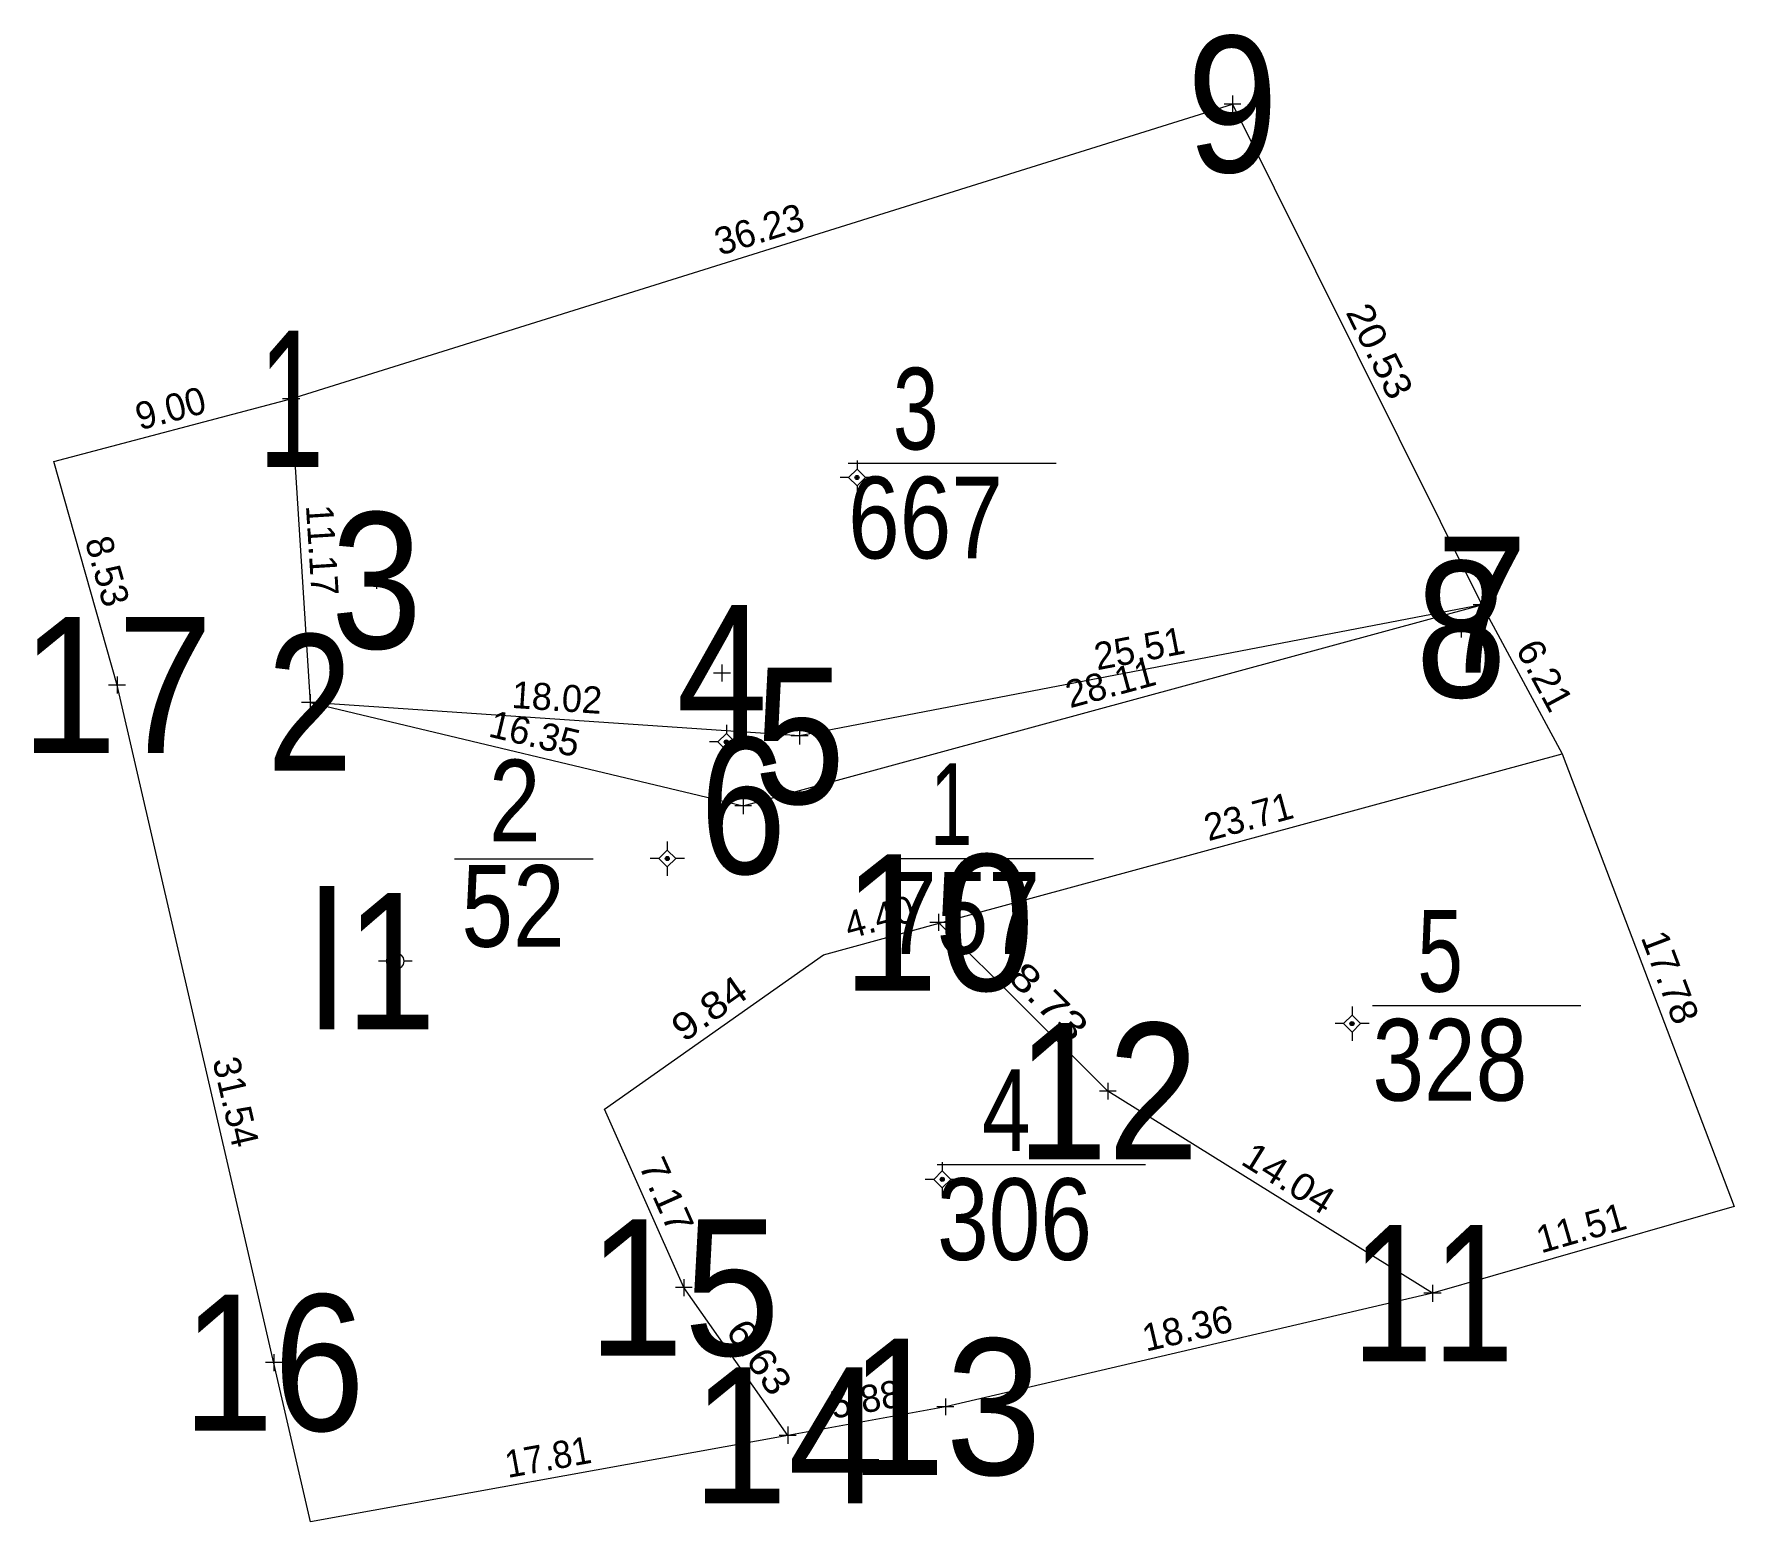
# Model space of a CAD drawing. Header units: metres. Extents: x 987 to 1049, y 979 to 1103.
# Drawn here: x 986.7 to 1049.2, y 979.4 to 1034 of the extents above.
import ezdxf
from ezdxf.enums import TextEntityAlignment as Align

# ---------------------------------------------------------------- set-up
doc = ezdxf.new("R2010")
doc.units = ezdxf.units.M
doc.header["$LTSCALE"] = 0.4
for name, color, linetype, lineweight in [('10', 7, 'Continuous', 13), ('11', 7, 'Continuous', 13), ('22', 7, 'Continuous', 13), ('51', 7, 'Continuous', 13), ('62', 7, 'Continuous', 13)]:
    doc.layers.add(name, color=color, linetype=linetype, lineweight=lineweight)
doc.layers.add('12', color=7, linetype='Continuous')
doc.layers.add('63', color=7, linetype='Continuous')

msp = doc.modelspace()

# ---------------------------------------------------------------- hatches: boundary and pattern name
at = {"layer": '10'}
msp.add_hatch(color=256, dxfattribs=at).paths.add_polyline_path([(1000.0749, 1000, 1), (999.9249, 1000, 1)])
at = {"layer": '51'}
for points in [[(1017.0349, 1017.76, 1), (1016.8849, 1017.76, 1)], [(1012.2349, 1008.05, 1), (1012.0849, 1008.05, 1)], [(1010.0649, 1003.77, 1), (1009.9149, 1003.77, 1)], [(1035.2149, 997.71, 1), (1035.0649, 997.71, 1)], [(1020.1649, 991.99, 1), (1020.0149, 991.99, 1)]]:
    msp.add_hatch(color=256, dxfattribs=at).paths.add_polyline_path(points)

# ---------------------------------------------------------------- linework, layer by layer
at = {"layer": '10'}
for p, q in [((1000, 1000.62), (1000, 1000.31)), ((999.69, 1000), (999.38, 1000)), ((1000, 999.69), (1000, 999.38)), ((1000.62, 1000), (1000.31, 1000))]:
    msp.add_line(p, q, dxfattribs=at)
for radius in [0.3125, 0.075]:
    msp.add_circle((999.9999, 1000), radius, dxfattribs=at)
at = {"layer": '11'}
for p, q in [((1030.75, 1031.79), (1030.75, 1031.16)), ((1031.06, 1031.47), (1030.44, 1031.47)), ((996.17, 1020.96), (996.17, 1020.34)), ((996.49, 1020.65), (995.86, 1020.65)), ((999.31, 1014.3), (999.31, 1013.67)), ((999.62, 1013.98), (999, 1013.98)), ((1039.91, 1013.41), (1039.91, 1012.78)), ((1040.22, 1013.09), (1039.59, 1013.09)), ((1039.46, 1012.19), (1038.83, 1012.19)), ((1039.15, 1012.5), (1039.15, 1011.88)), ((1012, 1010.9), (1012, 1010.27)), ((989.78, 1010.46), (989.78, 1009.83)), ((1012.31, 1010.58), (1011.69, 1010.58)), ((990.09, 1010.14), (989.47, 1010.14)), ((996.87, 1009.81), (996.87, 1009.18)), ((997.18, 1009.5), (996.56, 1009.5)), ((1014.85, 1008.59), (1014.85, 1007.96)), ((1015.16, 1008.28), (1014.54, 1008.28)), ((1012.78, 1006.03), (1012.78, 1005.4)), ((1013.09, 1005.71), (1012.47, 1005.71)), ((1019.95, 1001.74), (1019.95, 1001.11)), ((1020.26, 1001.42), (1019.64, 1001.42)), ((1026.17, 995.54), (1026.17, 994.92)), ((1026.48, 995.23), (1025.86, 995.23)), ((1010.91, 988.02), (1010.29, 988.02)), ((1010.6, 988.33), (1010.6, 987.7)), ((1038.41, 987.81), (1037.78, 987.81)), ((1038.1, 988.12), (1038.1, 987.49)), ((995.54, 985.57), (995.54, 984.95)), ((995.85, 985.26), (995.23, 985.26)), ((1020.52, 983.64), (1019.89, 983.64)), ((1020.21, 983.95), (1020.21, 983.33)), ((1014.42, 982.91), (1014.42, 982.28)), ((1014.73, 982.59), (1014.1, 982.59))]:
    msp.add_line(p, q, dxfattribs=at)
at = {"layer": '22'}
for p, q in [((996.17, 1020.65), (996.87, 1009.5)), ((1039.91, 1013.09), (1042.86, 1007.62)), ((1019.98, 1001.4), (1042.86, 1007.62))]:
    msp.add_line(p, q, dxfattribs=at)
for points in [[(996.17, 1020.65), (1030.75, 1031.47), (1039.91, 1013.09)], [(1014.42, 982.59), (996.89, 979.41), (989.78, 1010.14), (987.46, 1018.35), (996.17, 1020.65)], [(996.87, 1009.5), (1012.78, 1005.71), (1039.91, 1013.09)], [(1039.91, 1013.09), (1014.85, 1008.28), (996.87, 1009.5)], [(1042.86, 1007.62), (1049.17, 990.99), (1038.1, 987.81)], [(1014.42, 982.59), (1010.6, 988.02), (1007.68, 994.57), (1015.73, 1000.24), (1019.98, 1001.4)], [(1038.1, 987.81), (1026.17, 995.23), (1019.98, 1001.4)], [(1038.1, 987.81), (1020.21, 983.64), (1014.42, 982.59)]]:
    msp.add_lwpolyline(points, dxfattribs=at)
at = {"layer": '51'}
for p, q in [((1016.96, 1018.38), (1016.96, 1018.07)), ((1016.65, 1017.76), (1016.34, 1017.76)), ((1017.58, 1017.76), (1017.27, 1017.76)), ((1016.96, 1017.45), (1016.96, 1017.14)), ((1012.16, 1008.68), (1012.16, 1008.36)), ((1011.85, 1008.05), (1011.54, 1008.05)), ((1012.78, 1008.05), (1012.47, 1008.05)), ((1012.16, 1007.74), (1012.16, 1007.42)), ((1009.99, 1004.4), (1009.99, 1004.08)), ((1009.68, 1003.77), (1009.36, 1003.77)), ((1009.99, 1003.46), (1009.99, 1003.14)), ((1010.62, 1003.77), (1010.3, 1003.77)), ((1035.14, 998.34), (1035.14, 998.02)), ((1034.83, 997.71), (1034.52, 997.71)), ((1035.14, 997.4), (1035.14, 997.08)), ((1035.77, 997.71), (1035.45, 997.71)), ((1020.09, 992.62), (1020.09, 992.3)), ((1019.78, 991.99), (1019.46, 991.99)), ((1020.09, 991.68), (1020.09, 991.36)), ((1020.72, 991.99), (1020.4, 991.99))]:
    msp.add_line(p, q, dxfattribs=at)
for points in [[(1016.96, 1018.07), (1016.65, 1017.76), (1016.96, 1017.45), (1017.27, 1017.76)], [(1012.16, 1008.36), (1011.85, 1008.05), (1012.16, 1007.74), (1012.47, 1008.05)], [(1009.99, 1004.08), (1009.68, 1003.77), (1009.99, 1003.46), (1010.3, 1003.77)], [(1035.14, 998.02), (1034.83, 997.71), (1035.14, 997.4), (1035.45, 997.71)], [(1020.09, 992.3), (1019.78, 991.99), (1020.09, 991.68), (1020.4, 991.99)]]:
    msp.add_lwpolyline(points, close=True, dxfattribs=at)
for centre in [(1016.9599, 1017.76), (1012.1599, 1008.05), (1009.9899, 1003.77), (1035.1399, 997.71), (1020.0899, 991.99)]:
    msp.add_circle(centre, 0.075, dxfattribs=at)
at = {"layer": '62'}
for p, q in [((1016.63, 1018.29), (1024.28, 1018.29)), ((1002.17, 1003.76), (1007.27, 1003.76)), ((1017.99, 1003.77), (1025.64, 1003.77)), ((1035.89, 998.38), (1043.54, 998.38)), ((1019.9, 992.53), (1027.55, 992.53))]:
    msp.add_line(p, q, dxfattribs=at)

# ---------------------------------------------------------------- texts
at = {"layer": '12'}
for s, width, p in [('9', 0.9, (1030.75, 1028.97)), ('1', 0.65, (996.175, 1018.15)), ('3', 0.9, (999.31, 1011.48)), ('7', 0.9, (1039.91, 1010.59)), ('8', 0.9, (1039.15, 1009.69)), ('4', 0.9, (1012, 1008.08)), ('17', 0.95, (989.78, 1007.64)), ('2', 0.85, (996.865, 1007)), ('5', 0.9, (1014.85, 1005.78)), ('6', 0.85, (1012.775, 1003.21)), ('10', 0.95, (1019.95, 998.92)), ('l1 ', 0.9, (1000, 997.5)), ('12', 0.9, (1026.165, 992.73)), ('15', 0.95, (1010.6, 985.52)), ('11', 0.8, (1038.105, 985.31)), ('16', 0.9, (995.535, 982.76)), ('13', 0.95, (1020.21, 981.14)), ('14', 0.95, (1014.42, 980.09))]:
    msp.add_text(s, height=5, dxfattribs=dict(at, width=width)).set_placement(p, align=Align.CENTER)
at = {"layer": '62'}
for s, height, rotation, p in [('36.23', 1, 17.375, (1013.5157, 1026.3974)), ('9.00', 1, 14.792, (991.8723, 1019.8218)), ('11.17', 1, 273.592, (996.8229, 1015.0613)), ('8.53', 1, 285.779, (988.947, 1014.186)), ('25.51', 1, 10.865, (1027.4207, 1010.9953)), ('28.11', 1, 15.218, (1026.3988, 1009.7249)), ('18.02', 0.99, 356.118, (1005.9065, 1009.191)), ('16.35', 1, 346.601, (1005.0091, 1007.87)), ('23.71', 0.99, 15.208, (1031.4651, 1004.8382)), ('4.40', 0.99, 15.267, (1017.9097, 1001.1502)), ('31.54', 1, 283.027, (993.6569, 994.7277)), ('11.51', 1, 16.027, (1043.6919, 989.7302)), ('18.36', 1, 13.121, (1029.2015, 986.0396)), ('5.88', 1, 10.279, (1017.3558, 983.4286))]:
    msp.add_text(s, height=height, rotation=rotation, dxfattribs=at).set_placement(p, align=Align.CENTER)
for s, height, rotation, width, p in [('20.53', 1, 296.49, 1.1, (1035.7108, 1022.183)), ('6.21', 1, 298.338, 1.05, (1041.7783, 1010.2623)), ('17.78', 1, 290.778, 1.05, (1046.3584, 999.2374)), ('8.73', 1, 315.093, 1.3, (1023.647, 998.167)), ('9.84', 1, 35.159, 1.15, (1011.8221, 997.8571)), ('7.17', 1, 294.027, 1.1, (1009.508, 991.2086)), ('14.04', 0.99, 328.12, 1.1, (1032.5536, 991.6126)), ('6.63', 1, 305.126, 1.15, (1012.9597, 985.1827)), ('17.81', 1, 10.282, 0.95, (1005.6958, 981.3077))]:
    msp.add_text(s, height=height, rotation=rotation, dxfattribs=dict(at, width=width)).set_placement(p, align=Align.CENTER)
for s, width, p in [('3', 0.75, (1018.28, 1018.79)), ('667', 0.85, (1016.63, 1014.79)), ('2', 0.85, (1003.44, 1004.4)), ('1', 0.7, (1019.64, 1004.27)), ('52', 0.85, (1002.43, 1000.53)), ('757', 0.85, (1017.99, 1000.27)), ('5', 0.75, (1037.54, 998.88)), ('328', 0.85, (1035.89, 994.88)), ('4', 0.8, (1021.55, 993.03)), ('306', 0.85, (1019.9, 989.03))]:
    msp.add_text(s, height=3, dxfattribs=dict(at, width=width)).set_placement(p)
at = {"layer": '63'}
for s, height, rotation, p in [('36.23', 1, 17.375, (1013.5157, 1026.3974)), ('9.00', 1, 14.792, (991.8723, 1019.8218)), ('11.17', 1, 273.592, (996.8229, 1015.0613)), ('8.53', 1, 285.779, (988.947, 1014.186)), ('25.51', 1, 10.865, (1027.4207, 1010.9953)), ('28.11', 1, 15.218, (1026.3988, 1009.7249)), ('18.02', 0.99, 356.118, (1005.9065, 1009.191)), ('16.35', 1, 346.601, (1005.0091, 1007.87)), ('23.71', 0.99, 15.208, (1031.4651, 1004.8382)), ('4.40', 0.99, 15.267, (1017.9097, 1001.1502)), ('31.54', 1, 283.027, (993.6569, 994.7277)), ('11.51', 1, 16.027, (1043.6919, 989.7302)), ('18.36', 1, 13.121, (1029.2015, 986.0396)), ('5.88', 1, 10.279, (1017.3558, 983.4286))]:
    msp.add_text(s, height=height, rotation=rotation, dxfattribs=at).set_placement(p, align=Align.CENTER)
for s, height, rotation, width, p in [('20.53', 1, 296.49, 1.1, (1035.7108, 1022.183)), ('6.21', 1, 298.338, 1.05, (1041.7783, 1010.2623)), ('17.78', 1, 290.778, 1.05, (1046.3584, 999.2374)), ('8.73', 1, 315.093, 1.3, (1023.647, 998.167)), ('9.84', 1, 35.159, 1.15, (1011.8221, 997.8571)), ('7.17', 1, 294.027, 1.1, (1009.508, 991.2086)), ('14.04', 0.99, 328.12, 1.1, (1032.5536, 991.6126)), ('6.63', 1, 305.126, 1.15, (1012.9597, 985.1827)), ('17.81', 1, 10.282, 0.95, (1005.6958, 981.3077))]:
    msp.add_text(s, height=height, rotation=rotation, dxfattribs=dict(at, width=width)).set_placement(p, align=Align.CENTER)

doc.saveas('drawing.dxf')
